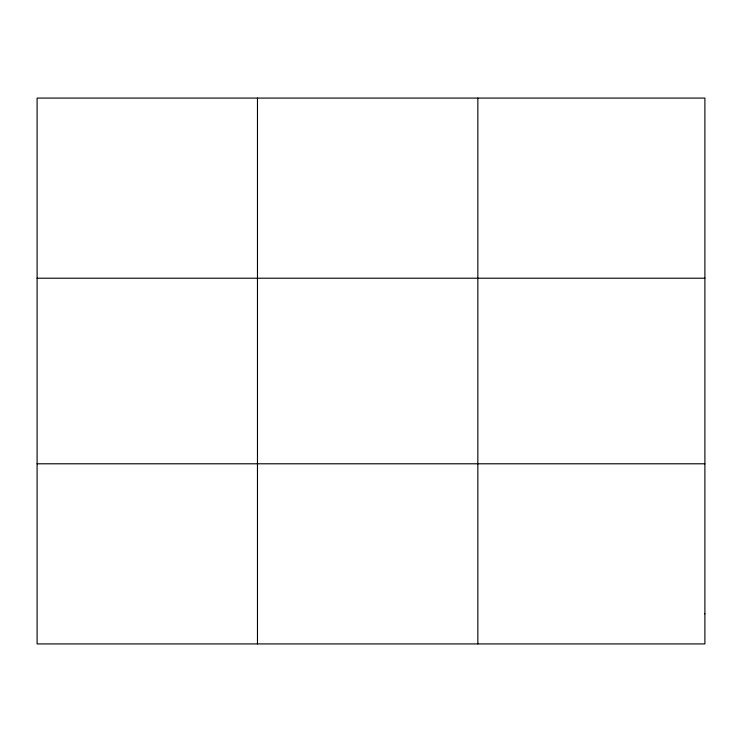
<?xml version="1.0" encoding="UTF-8"?>
<svg xmlns="http://www.w3.org/2000/svg" width="742" height="742" viewBox="0 0 742 742"><rect width="100%" height="100%" fill="white"/><g stroke="black" fill="none" stroke-linecap="round" stroke-linejoin="round"><path stroke-width="1.11" d="M257.474 643.917L257.474 98.083M477.848 643.917L477.848 98.083M37.1 278.213L704.9 278.213M37.1 463.787L704.9 463.787M704.9 613.894L704.9 643.917L37.1 643.917L37.1 98.083L704.9 98.083L704.9 613.894"/></g></svg>
